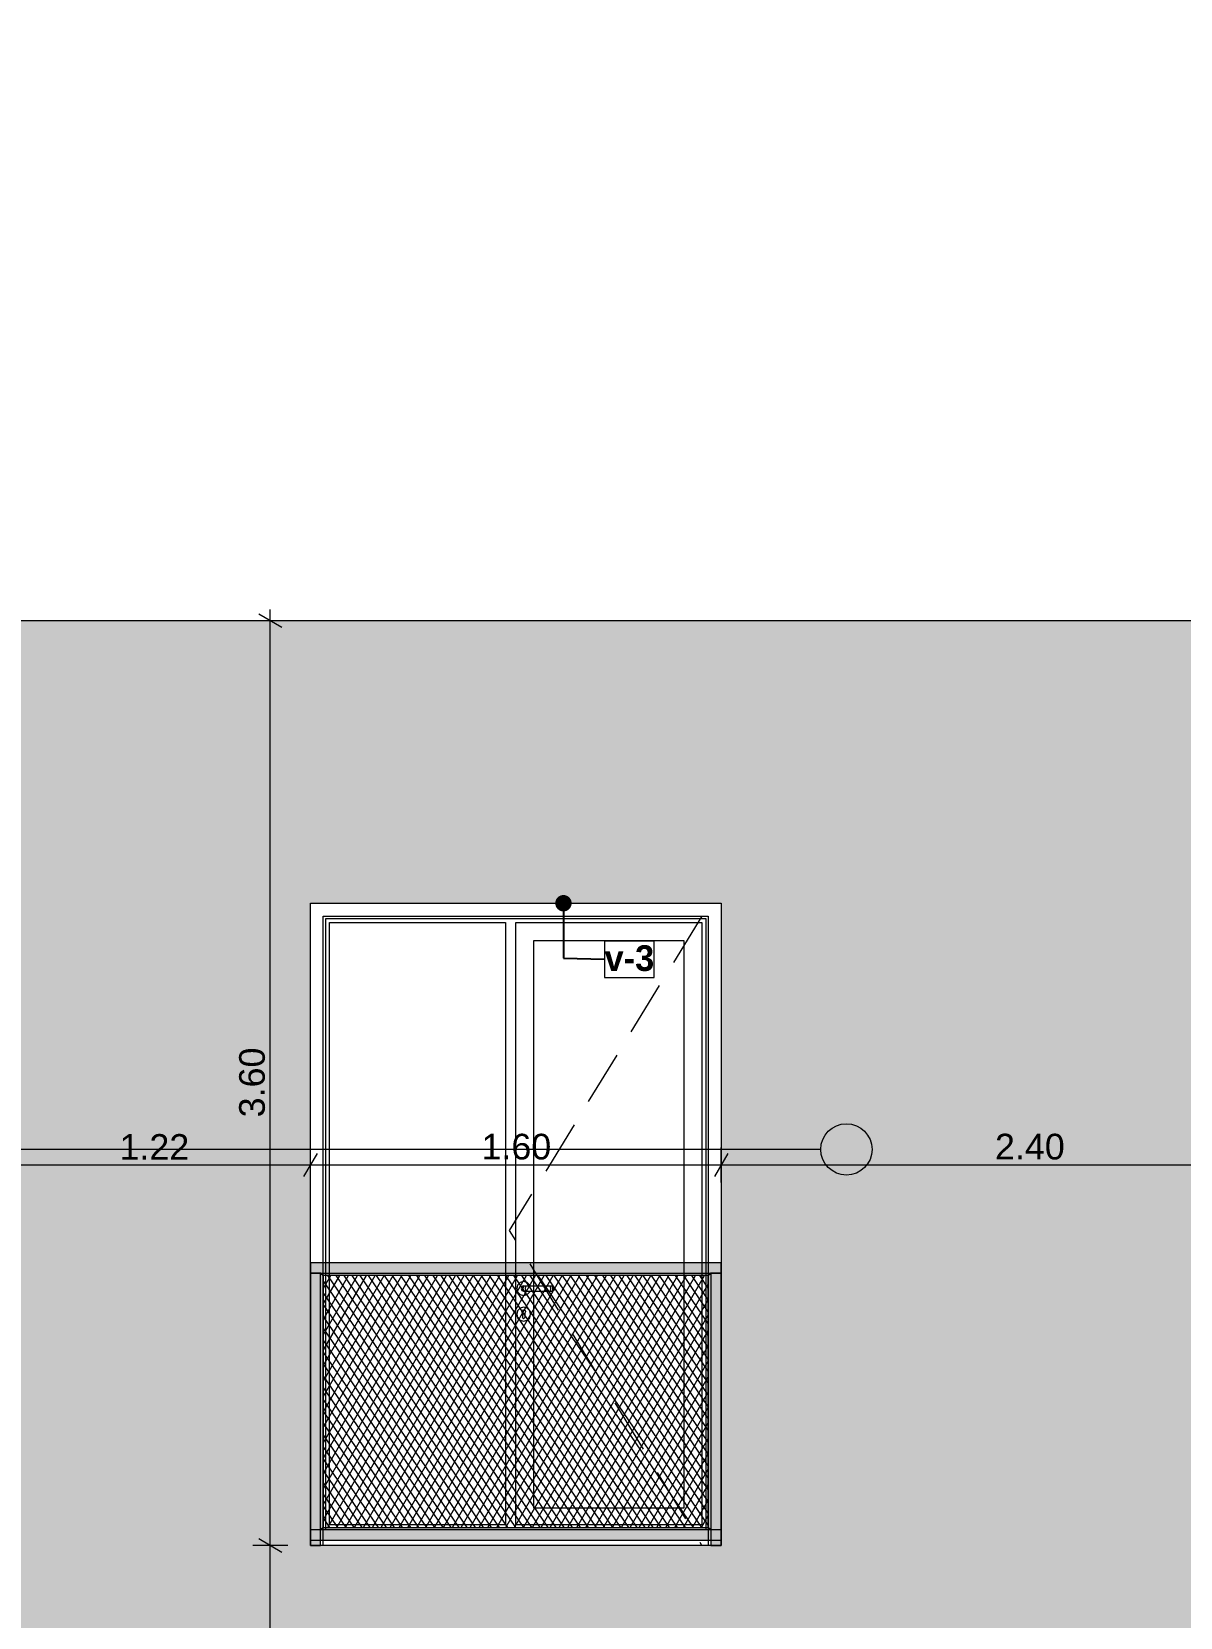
# Model space of a CAD drawing. Header units: millimetres. Extents: x 475206255 to 476720147, y 4620882299 to 4621447368.
# Drawn here: x 475365580 to 475370054, y 4621139865 to 4621146038 of the extents above; entities that cross this region are included whole.
import ezdxf

# ---------------------------------------------------------------- set-up
doc = ezdxf.new("R2010")
doc.units = ezdxf.units.MM
doc.header["$MEASUREMENT"] = 0
doc.set_wipeout_variables(frame=1)
doc.linetypes.add('Hidden Line', pattern=[317.5, 211.666667, -105.833333])
for name, color, linetype, lineweight in [('2D Drafting - General_Pen_No__30_Pen_No__9_Pen_No__9_Pen_No__253', 252, 'Continuous', 0), ('2D Drafting - General_Pen_No__30_Pen_No__9_Pen_No__9_Pen_No__7', 7, 'Continuous', 0), ('2D Drafting - General_Pen_No__7_Pen_No__7', 7, 'Continuous', 0), ('Dimensioning - General_Pen_No__142', 142, 'Continuous', 0), ('New_2D Drafting - General_Pen_No__30_Pen_No__9_Pen_No__9_Pen_No__255', 255, 'Continuous', 0), ('New_2D Drafting - General_Pen_No__30_Pen_No__9_Pen_No__9_Pen_No__7', 7, 'Continuous', 0), ('New_2D Drafting - General_Pen_No__4', 7, 'Continuous', 0), ('New_2D Drafting - General_Pen_No__7', 7, 'Continuous', 0), ('New_Annotation - Label_Pen_No__1', 1, 'Continuous', 0), ('New_Structural - Bearing_Pen_No__250', 7, 'Continuous', 0), ('zoma_Pen_No__142', 142, 'Continuous', 0), ('zoma_Pen_No__5_Pen_No__142', 142, 'Continuous', 0)]:
    doc.layers.add(name, color=color, linetype=linetype, lineweight=lineweight)
for name, color, linetype in [('Dimensioning - General', 7, 'Continuous'), ('zoma', 7, 'Continuous'), ('zoma_Pen_No__5', 7, 'Continuous')]:
    doc.layers.add(name, color=color, linetype=linetype)
doc.styles.add('GENERATED_STYLE_2', font='arial.ttf')
doc.styles.add('GENERATED_STYLE_5', font='')
doc.styles.get('GENERATED_STYLE_5').set_extended_font_data('Avaza', bold=True)
doc.dimstyles.new('GENERATED_STYLE__1', dxfattribs={"dimtxt": 100, "dimasz": 68.640772, "dimexe": 0.18, "dimexo": 0.0625, "dimgap": 0, "dimtad": 1, "dimlfac": 0.001, "dimzin": 0, "dimdsep": 46, "dimtxsty": 'GENERATED_STYLE_2', "dimblk": 'ARROWHEAD_2', "dimblk1": 'ARROWHEAD_2', "dimblk2": 'ARROWHEAD_2', "dimcen": 0.09, "dimse1": 1, "dimse2": 1, "dimclrd": 142, "dimclre": 142, "dimclrt": 142, "dimadec": 0, "dimazin": 0, "dimtfac": 1, "dimtdec": 4, "dimtmove": 0, "dimatfit": 3, "dimfxl": 1, "dimtolj": 1, "dimtzin": 0, "dimarcsym": 0})
doc.dimstyles.new('GENERATED_STYLE__18', dxfattribs={"dimtxt": 100, "dimasz": 68.640772, "dimexe": 0.18, "dimexo": 0.0625, "dimgap": 0, "dimtad": 1, "dimtih": 1, "dimtoh": 1, "dimlfac": 0.001, "dimzin": 0, "dimdsep": 46, "dimtxsty": 'GENERATED_STYLE_2', "dimblk": 'ARROWHEAD_2', "dimblk1": 'ARROWHEAD_2', "dimblk2": 'ARROWHEAD_2', "dimcen": 0.09, "dimse1": 1, "dimse2": 1, "dimclrd": 142, "dimclre": 142, "dimclrt": 142, "dimadec": 0, "dimazin": 0, "dimtfac": 1, "dimtdec": 4, "dimtmove": 0, "dimatfit": 3, "dimfxl": 1, "dimtolj": 1, "dimtzin": 0, "dimarcsym": 0})
doc.dimstyles.new('GENERATED_STYLE__3', dxfattribs={"dimtxt": 200, "dimasz": 64.421331, "dimexe": 0.18, "dimexo": 3, "dimgap": 0, "dimtad": 1, "dimtih": 1, "dimtoh": 1, "dimlfac": 0.001, "dimzin": 0, "dimdsep": 46, "dimtxsty": 'GENERATED_STYLE_2', "dimblk": 'ARROWHEAD_2', "dimblk1": 'ARROWHEAD_2', "dimblk2": 'ARROWHEAD_2', "dimcen": 0.09, "dimclrd": 142, "dimclre": 142, "dimclrt": 142, "dimadec": 0, "dimazin": 0, "dimtfac": 1, "dimtdec": 4, "dimtmove": 0, "dimatfit": 3, "dimfxl": 1, "dimtolj": 1, "dimtzin": 0, "dimarcsym": 0})
doc.dimstyles.new('GENERATED_STYLE__33', dxfattribs={"dimtxt": 0.18, "dimasz": 127.68, "dimexe": 0.18, "dimexo": 0.0625, "dimgap": 0, "dimtad": 0, "dimtih": 1, "dimtoh": 1, "dimdec": 4, "dimzin": 0, "dimdsep": 46, "dimcen": 0.09, "dimadec": 0, "dimazin": 0, "dimtfac": 1, "dimtdec": 4, "dimtmove": 0, "dimatfit": 3, "dimldrblk": 'ARROWHEAD_11', "dimfxl": 1, "dimtolj": 1, "dimtzin": 0, "dimarcsym": 0})

# ---------------------------------------------------------------- blocks, each defined once
blk = doc.blocks.new('*D462', base_point=(475826095.8, 4621095193.2))
at = {"layer": 'Dimensioning - General_Pen_No__142', "color": 142, "linetype": 'Continuous', "lineweight": 0, "transparency": 16777216}
for p, q in [((475366464.3, 4621140171.1), (475366554.6, 4621140118.9)), ((475366577.1, 4621140145), (475366441.7, 4621140145)), ((475366509.4, 4621136945), (475366509.4, 4621140145)), ((475366464.3, 4621136971.1), (475366554.6, 4621136918.9)), ((475366577.1, 4621136945), (475366441.7, 4621136945))]:
    blk.add_line(p, q, dxfattribs=at)
at = {"layer": 'Dimensioning - General_Pen_No__142', "color": 142, "lineweight": 0, "transparency": 16777216, "insert": (475366489.4, 4621138411.5), "char_height": 100, "attachment_point": 7, "rotation": 90, "style": 'GENERATED_STYLE_2'}
blk.add_mtext('\\A1;{\\pql;\\fArial|b0|i0|c204|p0;\\W1.000000;3.20}', dxfattribs=at)
blk = doc.blocks.new('ARROWHEAD_2')
at = {"color": 0, "linetype": 'Continuous', "lineweight": 0}
for p, q in [((0, 0), (-1, 0)), ((-0.378, -0.655), (0.378, 0.655))]:
    blk.add_line(p, q, dxfattribs=at)
blk = doc.blocks.new('*D463', base_point=(475826095.8, 4621095193.2))
at = {"layer": 'Dimensioning - General_Pen_No__142', "color": 142, "linetype": 'Continuous', "lineweight": 0, "transparency": 16777216}
for p, q in [((475366577.1, 4621143744.5), (475366441.7, 4621143744.5)), ((475366554.6, 4621143718.5), (475366464.3, 4621143770.6)), ((475366509.4, 4621143744.5), (475366509.4, 4621143788.7)), ((475366509.4, 4621140145), (475366509.4, 4621143744.5)), ((475366464.3, 4621140171.1), (475366554.6, 4621140118.9)), ((475366577.1, 4621140145), (475366441.7, 4621140145))]:
    blk.add_line(p, q, dxfattribs=at)
at = {"layer": 'Dimensioning - General_Pen_No__142', "color": 142, "lineweight": 0, "transparency": 16777216, "insert": (475366489.4, 4621141811.3), "char_height": 100, "attachment_point": 7, "rotation": 90, "style": 'GENERATED_STYLE_2'}
blk.add_mtext('\\A1;{\\pql;\\fArial|b0|i0|c204|p0;\\W1.000000;3.60}', dxfattribs=at)
blk = doc.blocks.new('*D551', base_point=(475826095.8, 4621095193.2))
at = {"layer": 'Dimensioning - General_Pen_No__142', "color": 142, "linetype": 'Continuous', "lineweight": 0, "transparency": 16777216}
for p, q in [((475424795.3, 4621141471), (475424885.6, 4621141418.9)), ((475424908.2, 4621141444.9), (475424772.7, 4621141444.9)), ((475424840.5, 4621138945), (475424840.5, 4621141444.9)), ((475424908.2, 4621138945), (475424772.7, 4621138945)), ((475424795.3, 4621138971.1), (475424885.6, 4621138918.9))]:
    blk.add_line(p, q, dxfattribs=at)
at = {"layer": 'Dimensioning - General_Pen_No__142', "color": 142, "lineweight": 0, "transparency": 16777216, "insert": (475424820.5, 4621140061.5), "char_height": 100, "attachment_point": 7, "rotation": 90, "style": 'GENERATED_STYLE_2'}
blk.add_mtext('\\A1;{\\pql;\\fArial|b0|i0|c204|p0;\\W1.000000;2.50}', dxfattribs=at)
blk = doc.blocks.new('*D552', base_point=(475826095.8, 4621095193.2))
at = {"layer": 'Dimensioning - General_Pen_No__142', "color": 142, "linetype": 'Continuous', "lineweight": 0, "transparency": 16777216}
for p, q in [((475424908.2, 4621142145), (475424772.7, 4621142145)), ((475424795.3, 4621142171.1), (475424885.6, 4621142118.9)), ((475424840.5, 4621141444.9), (475424840.5, 4621142145)), ((475424795.3, 4621141471), (475424885.6, 4621141418.9)), ((475424908.2, 4621141444.9), (475424772.7, 4621141444.9))]:
    blk.add_line(p, q, dxfattribs=at)
at = {"layer": 'Dimensioning - General_Pen_No__142', "color": 142, "lineweight": 0, "transparency": 16777216, "insert": (475424820.5, 4621141661.5), "char_height": 100, "attachment_point": 7, "rotation": 90, "style": 'GENERATED_STYLE_2'}
blk.add_mtext('\\A1;{\\pql;\\fArial|b0|i0|c204|p0;\\W1.000000;0.70}', dxfattribs=at)
blk = doc.blocks.new('*D553', base_point=(475826095.8, 4621095193.2))
at = {"layer": 'Dimensioning - General_Pen_No__142', "color": 142, "linetype": 'Continuous', "lineweight": 0, "transparency": 16777216}
for p, q in [((475424795.3, 4621144671), (475424885.6, 4621144618.9)), ((475424908.2, 4621144644.9), (475424772.7, 4621144644.9)), ((475424840.5, 4621142145), (475424840.5, 4621144644.9)), ((475424908.2, 4621142145), (475424772.7, 4621142145)), ((475424795.3, 4621142171.1), (475424885.6, 4621142118.9))]:
    blk.add_line(p, q, dxfattribs=at)
at = {"layer": 'Dimensioning - General_Pen_No__142', "color": 142, "lineweight": 0, "transparency": 16777216, "insert": (475424820.5, 4621143261.5), "char_height": 100, "attachment_point": 7, "rotation": 90, "style": 'GENERATED_STYLE_2'}
blk.add_mtext('\\A1;{\\pql;\\fArial|b0|i0|c204|p0;\\W1.000000;2.50}', dxfattribs=at)
blk = doc.blocks.new('*D554', base_point=(475826095.8, 4621095193.2))
at = {"layer": 'Dimensioning - General_Pen_No__142', "color": 142, "linetype": 'Continuous', "lineweight": 0, "transparency": 16777216}
for p, q in [((475424840.5, 4621145744.5), (475424840.5, 4621145788.7)), ((475424908.2, 4621145744.5), (475424772.7, 4621145744.5)), ((475424885.6, 4621145718.5), (475424795.3, 4621145770.6)), ((475424840.5, 4621144644.9), (475424840.5, 4621145744.5)), ((475424795.3, 4621144671), (475424885.6, 4621144618.9)), ((475424908.2, 4621144644.9), (475424772.7, 4621144644.9))]:
    blk.add_line(p, q, dxfattribs=at)
at = {"layer": 'Dimensioning - General_Pen_No__142', "color": 142, "lineweight": 0, "transparency": 16777216, "insert": (475424820.5, 4621145061.3), "char_height": 100, "attachment_point": 7, "rotation": 90, "style": 'GENERATED_STYLE_2'}
blk.add_mtext('\\A1;{\\pql;\\fArial|b0|i0|c204|p0;\\W1.000000;1.10}', dxfattribs=at)
blk = doc.blocks.new('*D788', base_point=(475826095.8, 4621095193.2))
at = {"layer": 'Dimensioning - General_Pen_No__142', "color": 142, "linetype": 'Continuous', "lineweight": 0, "transparency": 16777216}
for p, q in [((475365471.5, 4621141671.2), (475365419.3, 4621141580.9)), ((475365445.4, 4621141558.3), (475365445.4, 4621141693.8)), ((475366691.4, 4621141671.2), (475366639.3, 4621141580.9)), ((475366665.4, 4621141558.3), (475366665.4, 4621141693.8)), ((475365401.2, 4621141626), (475365445.4, 4621141626)), ((475365445.4, 4621141626), (475366665.4, 4621141626))]:
    blk.add_line(p, q, dxfattribs=at)
at = {"layer": 'Dimensioning - General_Pen_No__142', "color": 142, "lineweight": 0, "transparency": 16777216, "insert": (475365921.9, 4621141646), "char_height": 100, "attachment_point": 7, "style": 'GENERATED_STYLE_2'}
blk.add_mtext('\\A1;{\\pql;\\fArial|b0|i0|c204|p0;\\W1.000000;1.22}', dxfattribs=at)
blk = doc.blocks.new('*D789', base_point=(475826095.8, 4621095193.2))
at = {"layer": 'Dimensioning - General_Pen_No__142', "color": 142, "linetype": 'Continuous', "lineweight": 0, "transparency": 16777216}
for p, q in [((475366691.4, 4621141671.2), (475366639.3, 4621141580.9)), ((475366665.4, 4621141558.3), (475366665.4, 4621141693.8)), ((475368291.4, 4621141671.2), (475368239.3, 4621141580.9)), ((475368265.4, 4621141558.3), (475368265.4, 4621141693.8)), ((475366665.4, 4621141626), (475368265.4, 4621141626))]:
    blk.add_line(p, q, dxfattribs=at)
at = {"layer": 'Dimensioning - General_Pen_No__142', "color": 142, "lineweight": 0, "transparency": 16777216, "insert": (475367331.9, 4621141646), "char_height": 100, "attachment_point": 7, "style": 'GENERATED_STYLE_2'}
blk.add_mtext('\\A1;{\\pql;\\fArial|b0|i0|c204|p0;\\W1.000000;1.60}', dxfattribs=at)
blk = doc.blocks.new('*D790', base_point=(475826095.8, 4621095193.2))
at = {"layer": 'Dimensioning - General_Pen_No__142', "color": 142, "linetype": 'Continuous', "lineweight": 0, "transparency": 16777216}
for p, q in [((475368291.4, 4621141671.2), (475368239.3, 4621141580.9)), ((475368265.4, 4621141558.3), (475368265.4, 4621141693.8)), ((475370691.9, 4621141671.2), (475370639.7, 4621141580.9)), ((475370665.8, 4621141558.3), (475370665.8, 4621141693.8)), ((475368265.4, 4621141626), (475370665.8, 4621141626))]:
    blk.add_line(p, q, dxfattribs=at)
at = {"layer": 'Dimensioning - General_Pen_No__142', "color": 142, "lineweight": 0, "transparency": 16777216, "insert": (475369332.1, 4621141646), "char_height": 100, "attachment_point": 7, "style": 'GENERATED_STYLE_2'}
blk.add_mtext('\\A1;{\\pql;\\fArial|b0|i0|c204|p0;\\W1.000000;2.40}', dxfattribs=at)
blk = doc.blocks.new('*D1507', base_point=(475826095.8, 4621095193.2))
at = {"layer": 'zoma_Pen_No__142', "color": 142, "linetype": 'Continuous', "lineweight": 0, "transparency": 16777216}
for p, q in [((475365540.3, 4621126583.3), (475365491.3, 4621126498.5)), ((475365515.8, 4621126477.3), (475365515.8, 4621126604.5)), ((475365940.3, 4621126583.3), (475365891.3, 4621126498.5)), ((475365915.8, 4621126477.3), (475365915.8, 4621126604.5)), ((475365474.3, 4621126540.9), (475365515.8, 4621126540.9)), ((475365515.8, 4621126540.9), (475365915.8, 4621126540.9))]:
    blk.add_line(p, q, dxfattribs=at)
at = {"layer": 'zoma_Pen_No__142', "color": 142, "lineweight": 0, "transparency": 16777216, "insert": (475364957.5, 4621126580.9), "char_height": 200, "attachment_point": 7, "style": 'GENERATED_STYLE_2'}
blk.add_mtext('\\A1;{\\pql;\\fArial|b0|i0|c204|p0;\\W1.000000;0.40}', dxfattribs=at)
blk = doc.blocks.new('*D1508', base_point=(475826095.8, 4621095193.2))
at = {"layer": 'zoma_Pen_No__142', "color": 142, "linetype": 'Continuous', "lineweight": 0, "transparency": 16777216}
for p, q in [((475365940.3, 4621126583.3), (475365891.3, 4621126498.5)), ((475365915.8, 4621126477.3), (475365915.8, 4621126604.5)), ((475372440.3, 4621126583.3), (475372391.3, 4621126498.5)), ((475372415.8, 4621126477.3), (475372415.8, 4621126604.5)), ((475365915.8, 4621126540.9), (475372415.8, 4621126540.9))]:
    blk.add_line(p, q, dxfattribs=at)
at = {"layer": 'zoma_Pen_No__142', "color": 142, "lineweight": 0, "transparency": 16777216, "char_height": 200, "attachment_point": 7, "style": 'GENERATED_STYLE_2'}
for s, insert in [('\\A1;{\\pql;\\fArial|b0|i0|c204|p0;\\W1.000000;6.50}', (475368898.9, 4621126580.9)), ('\\A1;{\\pql;\\fArial|b0|i0|c204|p0;\\W1.000000;0.40}', (475371857.5, 4621126580.9))]:
    blk.add_mtext(s, dxfattribs=dict(at, insert=insert))
blk = doc.blocks.new('ARROWHEAD_11')
at = {"color": 0, "linetype": 'Continuous', "lineweight": 0}
blk.add_line((0, 0), (-1, 0), dxfattribs=at)
at = {"color": 0, "linetype": 'Continuous', "lineweight": 0, "const_width": 0.25, "flags": 128}
blk.add_lwpolyline([(-0.125, 0, 1), (0.125, 0, 1)], format="xyb", close=True, dxfattribs=at)
blk = doc.blocks.new('Line_17', base_point=(475368753.2, 4621141686.7))
at = {"layer": 'zoma_Pen_No__5_Pen_No__142', "linetype": 'Continuous', "lineweight": 0}
blk.add_hatch(color=142, dxfattribs=at).paths.add_polyline_path([(475368653.2, 4621141686.7), (475368660.8, 4621141648.4), (475368682.5, 4621141616), (475368714.9, 4621141594.3), (475368753.2, 4621141586.7), (475368791.5, 4621141594.3), (475368823.9, 4621141616), (475368845.6, 4621141648.4), (475368853.2, 4621141686.7), (475368845.6, 4621141725), (475368823.9, 4621141757.4), (475368791.5, 4621141779.1), (475368753.2, 4621141786.7), (475368714.9, 4621141779.1), (475368682.5, 4621141757.4), (475368660.8, 4621141725)])
at = {"layer": 'zoma_Pen_No__5_Pen_No__142', "color": 142, "linetype": 'Continuous', "lineweight": 0}
blk.add_line((475368653.2, 4621141686.7), (475355029.1, 4621141686.7), dxfattribs=at)
blk.add_circle((475368753.2, 4621141686.7), 100, dxfattribs=at)

msp = doc.modelspace()

# ---------------------------------------------------------------- hatches: boundary and pattern name
at = {"layer": '2D Drafting - General_Pen_No__30_Pen_No__9_Pen_No__9_Pen_No__253', "linetype": 'Continuous', "lineweight": 0}
h = msp.add_hatch(dxfattribs=at)
h.set_pattern_fill('BRICK___RUNNING_BOND', color=252, style=0, pattern_type=2)
h.set_pattern_definition([(0, (475410663.434, 4621133278.51), (0, 66.64), []), (90, (475410663.43, 4621133278.5), (-244.8, 0), [66.64, -66.64]), (90, (475410785.83, 4621133345.15), (-244.8, 0), [66.64, -66.64])])
h.paths.add_polyline_path([(475365445.389, 4621130444.943), (475372815.366, 4621130444.943), (475372815.366, 4621133044.943), (475375315.366, 4621133044.943), (475375315.366, 4621130444.943), (475375515.187, 4621130444.943), (475375515.187, 4621133044.924), (475379315.187, 4621133044.924), (475379315.187, 4621130444.943), (475382015.788, 4621130444.943), (475382015.788, 4621143344.955), (475385815.621, 4621143344.955), (475385815.621, 4621130444.943), (475386215.788, 4621130444.943), (475386215.788, 4621143744.536), (475365445.389, 4621143744.536)])
h.paths.add_polyline_path([(475368265.376, 4621136944.999), (475366665.371, 4621136944.999), (475366665.371, 4621139444.941), (475368265.374, 4621139444.941)], flags=0)
h.paths.add_polyline_path([(475366665.374, 4621133744.936), (475366665.374, 4621136244.935), (475368265.374, 4621136244.941), (475368265.383, 4621133744.936)], flags=0)
h.paths.add_polyline_path([(475366665.374, 4621140144.937), (475366665.374, 4621142644.941), (475368265.374, 4621142644.941), (475368265.376, 4621140144.937)], flags=0)
h.paths.add_polyline_path([(475368265.41, 4621130544.995), (475366665.399, 4621130544.995), (475366665.408, 4621133044.946), (475368265.408, 4621133044.941)], flags=0)
h.paths.add_polyline_path([(475370415.983, 4621133464.943), (475370415.983, 4621133684.943), (475374665.793, 4621133684.943), (475374665.793, 4621133744.932), (475374665.793, 4621133744.944), (475374665.793, 4621136244.955), (475374665.793, 4621136664.943), (475370415.983, 4621136664.943), (475370415.983, 4621136884.943), (475374665.793, 4621136884.943), (475374665.793, 4621139864.943), (475370415.983, 4621139864.943), (475370415.983, 4621140084.943), (475373265.336, 4621140084.943), (475373265.336, 4621142644.937), (475374165.336, 4621142644.937), (475374165.336, 4621140084.943), (475374665.793, 4621140084.943), (475374665.793, 4621143064.943), (475370415.983, 4621143064.943), (475370415.983, 4621143284.943), (475379315.788, 4621143284.943), (475379315.788, 4621143064.943), (475376165.791, 4621143064.943), (475376165.791, 4621140084.943), (475379315.788, 4621140084.943), (475379315.788, 4621139864.943), (475376165.791, 4621139864.943), (475376165.791, 4621136884.943), (475379315.788, 4621136884.943), (475379315.788, 4621136664.943), (475376165.791, 4621136664.943), (475376165.791, 4621136244.955), (475376165.791, 4621133744.944), (475376165.791, 4621133744.924), (475376165.791, 4621133684.943), (475379315.788, 4621133684.943), (475379315.788, 4621133464.943)], flags=0)
h.paths.add_polyline_path([(475370665.788, 4621136944.931), (475370665.788, 4621136944.943), (475370665.788, 4621139444.937), (475371565.788, 4621139444.937), (475372265.78, 4621139444.937), (475372265.78, 4621136944.931)], flags=0)
h.paths.add_polyline_path([(475370665.788, 4621133044.993), (475370665.788, 4621130544.993), (475372265.788, 4621130544.993), (475372265.788, 4621133044.993)], flags=0)
h.paths.add_polyline_path([(475370665.788, 4621136244.94), (475371565.788, 4621136244.94), (475372265.78, 4621136244.94), (475372265.78, 4621133744.929), (475370665.788, 4621133744.929), (475370665.788, 4621133744.943)], flags=0)
h.paths.add_polyline_path([(475370665.788, 4621140144.943), (475370665.788, 4621142644.939), (475372265.788, 4621142644.939), (475372265.788, 4621140144.943)], flags=0)
h.paths.add_polyline_path([(475373265.336, 4621136244.94), (475374165.336, 4621136244.94), (475374165.336, 4621133744.945), (475373265.336, 4621133744.945)], flags=0)
h.paths.add_polyline_path([(475373265.336, 4621136944.945), (475373265.336, 4621139444.94), (475374165.336, 4621139444.94), (475374165.336, 4621136944.945)], flags=0)
h.paths.add_polyline_path([(475378465.859, 4621136944.924), (475378465.859, 4621139444.918), (475376865.85, 4621139444.918), (475376865.85, 4621136944.924)], flags=0)
h.paths.add_polyline_path([(475376865.85, 4621142644.918), (475376865.85, 4621140144.923), (475378465.859, 4621140144.923), (475378465.859, 4621142644.918)], flags=0)
h.paths.add_polyline_path([(475378465.867, 4621133744.913), (475376865.859, 4621133744.913), (475376865.859, 4621136244.923), (475378465.867, 4621136244.923)], flags=0)
h.paths.add_polyline_path([(475379915.707, 4621137844.942), (475381515.707, 4621137844.942), (475381515.707, 4621139444.943), (475379915.707, 4621139444.943)], flags=0)
h.paths.add_polyline_path([(475379915.707, 4621136244.943), (475379915.707, 4621134644.942), (475381515.707, 4621134644.942), (475381515.707, 4621136244.943)], flags=0)
h.paths.add_polyline_path([(475379915.707, 4621131444.942), (475381515.707, 4621131444.942), (475381515.707, 4621133044.943), (475379915.707, 4621133044.943)], flags=0)
h.paths.add_polyline_path([(475379915.712, 4621142644.943), (475379915.712, 4621141044.943), (475381515.712, 4621141044.943), (475381515.712, 4621142644.943)], flags=0)
at = {"layer": 'New_2D Drafting - General_Pen_No__30_Pen_No__9_Pen_No__9_Pen_No__255', "linetype": 'Continuous', "lineweight": 0}
for points in [[(475366665.379, 4621141244.995), (475366665.379, 4621141204.995), (475368265.379, 4621141204.995), (475368265.379, 4621141244.995)], [(475366665.366, 4621140144.994), (475366705.372, 4621140144.994), (475366705.372, 4621141204.995), (475366665.366, 4621141204.995)], [(475366715.372, 4621140214.994), (475366705.372, 4621140204.994), (475366705.372, 4621141204.995), (475366715.372, 4621141194.995)], [(475366715.372, 4621141194.995), (475366705.372, 4621141204.995), (475368225.372, 4621141204.995), (475368215.372, 4621141194.995)], [(475368225.372, 4621140204.994), (475368215.372, 4621140214.994), (475368215.372, 4621141194.995), (475368225.372, 4621141204.995)], [(475368225.372, 4621140144.994), (475368265.379, 4621140144.994), (475368265.379, 4621141204.995), (475368225.372, 4621141204.995)], [(475366665.366, 4621140204.994), (475366665.366, 4621140164.994), (475368265.379, 4621140164.994), (475368265.379, 4621140204.994)], [(475366705.372, 4621140204.994), (475366715.372, 4621140214.994), (475368215.372, 4621140214.994), (475368225.372, 4621140204.994)]]:
    msp.add_hatch(color=255, dxfattribs=at).paths.add_polyline_path(points)
at = {"layer": 'New_2D Drafting - General_Pen_No__7', "linetype": 'Continuous', "lineweight": 0}
h = msp.add_hatch(dxfattribs=at)
h.set_pattern_fill('BATT_INSULATION', style=0, pattern_type=2)
h.set_pattern_definition([(60, (475826095.757, 4621095193.19), (-25.9807621, 15), []), (124.306619, (475826095.757, 4621095193.19), (23.8156986, 11.25), [])])
h.paths.add_polyline_path([(475368215.372, 4621141194.995), (475366715.372, 4621141194.995), (475366715.372, 4621140214.994), (475368215.372, 4621140214.994)])

# ---------------------------------------------------------------- linework, layer by layer
at = {"layer": '2D Drafting - General_Pen_No__30_Pen_No__9_Pen_No__9_Pen_No__7', "color": 7, "linetype": 'Continuous', "lineweight": 0, "flags": 128}
for points in [[(475365445.389, 4621130444.943), (475372815.366, 4621130444.943), (475372815.366, 4621133044.943), (475375315.366, 4621133044.943), (475375315.366, 4621130444.943), (475375515.187, 4621130444.943), (475375515.187, 4621133044.924), (475379315.187, 4621133044.924), (475379315.187, 4621130444.943), (475382015.788, 4621130444.943), (475382015.788, 4621143344.955), (475385815.621, 4621143344.955), (475385815.621, 4621130444.943), (475386215.788, 4621130444.943), (475386215.788, 4621143744.536), (475365445.389, 4621143744.536)], [(475366665.374, 4621140144.937), (475366665.374, 4621142644.941), (475368265.374, 4621142644.941), (475368265.376, 4621140144.937)]]:
    msp.add_lwpolyline(points, close=True, dxfattribs=at)
at = {"layer": '2D Drafting - General_Pen_No__7_Pen_No__7', "color": 7, "linetype": 'Continuous', "lineweight": 0, "flags": 128}
for points in [[(475368261.249, 4621140144.941), (475366665.365, 4621140144.946), (475366665.374, 4621142644.946), (475368265.374, 4621142644.941)], [(475368265.374, 4621142644.941), (475368265.365, 4621140144.941), (475368261.249, 4621140144.941)]]:
    msp.add_lwpolyline(points, dxfattribs=at)
for points in [[(475366715.374, 4621142594.945), (475368215.374, 4621142594.94), (475368215.365, 4621140144.941), (475366715.365, 4621140144.948)], [(475366725.374, 4621142584.945), (475368205.374, 4621142584.94), (475368205.365, 4621140204.942), (475366725.365, 4621140204.947)], [(475366740.374, 4621142569.945), (475367425.374, 4621142569.943), (475367425.366, 4621140224.945), (475366740.366, 4621140224.947)], [(475367465.37, 4621142569.942), (475368190.374, 4621142569.94), (475368190.366, 4621140224.942), (475367465.366, 4621140224.945)], [(475367535.373, 4621142499.942), (475368120.373, 4621142499.94), (475368120.366, 4621140289.943), (475367535.366, 4621140289.945)]]:
    msp.add_lwpolyline(points, close=True, dxfattribs=at)
at = {"layer": '2D Drafting - General_Pen_No__7_Pen_No__7', "color": 7, "linetype": 'Hidden Line', "lineweight": 0, "flags": 128}
msp.add_lwpolyline([(475368190.369, 4621142594.943), (475367440.374, 4621141370.817), (475368189.601, 4621140146.228)], dxfattribs=at)
at = {"layer": 'New_2D Drafting - General_Pen_No__30_Pen_No__9_Pen_No__9_Pen_No__7', "color": 7, "linetype": 'Continuous', "lineweight": 0, "flags": 128}
for points in [[(475366665.379, 4621141244.995), (475366665.379, 4621141204.995), (475368265.379, 4621141204.995), (475368265.379, 4621141244.995)], [(475366665.366, 4621140144.994), (475366705.372, 4621140144.994), (475366705.372, 4621141204.995), (475366665.366, 4621141204.995)], [(475366715.372, 4621140214.994), (475366705.372, 4621140204.994), (475366705.372, 4621141204.995), (475366715.372, 4621141194.995)], [(475366715.372, 4621141194.995), (475366705.372, 4621141204.995), (475368225.372, 4621141204.995), (475368215.372, 4621141194.995)], [(475368225.372, 4621140204.994), (475368215.372, 4621140214.994), (475368215.372, 4621141194.995), (475368225.372, 4621141204.995)], [(475368225.372, 4621140144.994), (475368265.379, 4621140144.994), (475368265.379, 4621141204.995), (475368225.372, 4621141204.995)], [(475366665.366, 4621140204.994), (475366665.366, 4621140164.994), (475368265.379, 4621140164.994), (475368265.379, 4621140204.994)], [(475366705.372, 4621140204.994), (475366715.372, 4621140214.994), (475368215.372, 4621140214.994), (475368225.372, 4621140204.994)]]:
    msp.add_lwpolyline(points, close=True, dxfattribs=at)
at = {"layer": 'New_2D Drafting - General_Pen_No__4', "color": 7, "linetype": 'Continuous', "lineweight": 0, "flags": 128}
msp.add_lwpolyline([(475368215.372, 4621141194.995), (475366715.372, 4621141194.995), (475366715.372, 4621140214.994), (475368215.372, 4621140214.994)], close=True, dxfattribs=at)
at = {"layer": 'New_Structural - Bearing_Pen_No__250', "color": 7, "linetype": 'Continuous', "lineweight": 0}
for p, q in [((475367472.876, 4621141158.444), (475367469.259, 4621141144.944)), ((475367482.759, 4621141168.326), (475367472.876, 4621141158.444)), ((475367496.259, 4621141171.943), (475367482.759, 4621141168.326)), ((475367489.188, 4621141152.015), (475367486.259, 4621141144.943)), ((475367490.74, 4621141152.015), (475367487.981, 4621141144.943)), ((475367496.259, 4621141154.943), (475367489.188, 4621141152.015)), ((475367495.555, 4621141152.014), (475367493.443, 4621141144.943)), ((475367509.759, 4621141168.326), (475367496.259, 4621141171.943)), ((475367496.259, 4621141154.943), (475367497.401, 4621141154.943)), ((475367497.401, 4621141154.943), (475367500.652, 4621141154.943)), ((475367500.652, 4621141154.943), (475367505.519, 4621141154.943)), ((475367502.76, 4621141152.014), (475367501.617, 4621141144.943)), ((475367505.519, 4621141154.943), (475367511.259, 4621141154.943)), ((475367519.642, 4621141158.443), (475367509.759, 4621141168.326)), ((475367511.259, 4621141154.943), (475367591.259, 4621141154.943)), ((475367520.58, 4621141154.943), (475367519.642, 4621141158.443)), ((475367591.259, 4621141154.943), (475367596.999, 4621141154.943)), ((475367596.999, 4621141154.943), (475367601.866, 4621141154.943)), ((475367599.758, 4621141152.014), (475367600.901, 4621141144.943)), ((475367601.866, 4621141154.943), (475367605.117, 4621141154.943)), ((475367605.117, 4621141154.943), (475367606.259, 4621141154.943)), ((475367606.259, 4621141154.943), (475367613.33, 4621141152.014)), ((475367606.964, 4621141152.014), (475367609.075, 4621141144.943)), ((475367611.778, 4621141152.014), (475367614.537, 4621141144.943)), ((475367613.33, 4621141152.014), (475367616.259, 4621141144.943)), ((475367469.259, 4621141144.944), (475367472.876, 4621141131.444)), ((475367472.876, 4621141131.444), (475367482.759, 4621141121.561)), ((475367482.759, 4621141121.561), (475367496.259, 4621141117.943)), ((475367486.259, 4621141144.943), (475367489.188, 4621141137.872)), ((475367487.981, 4621141144.943), (475367490.74, 4621141137.872)), ((475367489.188, 4621141137.872), (475367496.259, 4621141134.943)), ((475367493.443, 4621141144.943), (475367495.554, 4621141137.872)), ((475367496.259, 4621141134.943), (475367497.401, 4621141134.943)), ((475367496.259, 4621141117.943), (475367509.759, 4621141121.561)), ((475367497.401, 4621141134.943), (475367500.652, 4621141134.943)), ((475367500.652, 4621141134.943), (475367505.519, 4621141134.943)), ((475367501.617, 4621141144.943), (475367502.76, 4621141137.872)), ((475367505.519, 4621141134.943), (475367511.259, 4621141134.943)), ((475367509.759, 4621141121.561), (475367519.642, 4621141131.443)), ((475367511.259, 4621141134.943), (475367591.259, 4621141134.943)), ((475367519.642, 4621141131.443), (475367520.58, 4621141134.943)), ((475367591.259, 4621141134.943), (475367596.999, 4621141134.943)), ((475367596.999, 4621141134.943), (475367601.866, 4621141134.943)), ((475367600.901, 4621141144.943), (475367599.758, 4621141137.872)), ((475367601.866, 4621141134.943), (475367605.117, 4621141134.943)), ((475367605.117, 4621141134.943), (475367606.259, 4621141134.943)), ((475367613.33, 4621141137.872), (475367606.259, 4621141134.943)), ((475367609.075, 4621141144.943), (475367606.964, 4621141137.872)), ((475367614.537, 4621141144.943), (475367611.778, 4621141137.872)), ((475367616.259, 4621141144.943), (475367613.33, 4621141137.872)), ((475367472.876, 4621141058.444), (475367469.259, 4621141044.944)), ((475367469.259, 4621141044.944), (475367472.876, 4621141031.444)), ((475367482.759, 4621141068.326), (475367472.876, 4621141058.444)), ((475367472.876, 4621141031.444), (475367482.759, 4621141021.561)), ((475367496.259, 4621141071.943), (475367482.759, 4621141068.326)), ((475367489.538, 4621141056.583), (475367488.791, 4621141054.636)), ((475367491.259, 4621141049.343), (475367488.791, 4621141054.636)), ((475367489.538, 4621141056.583), (475367490.884, 4621141060.087)), ((475367490.884, 4621141060.087), (475367496.259, 4621141062.369)), ((475367491.259, 4621141047.83), (475367491.259, 4621141049.343)), ((475367491.259, 4621141047.83), (475367491.259, 4621141044.943)), ((475367491.259, 4621141044.943), (475367491.259, 4621141042.057)), ((475367491.259, 4621141042.057), (475367491.259, 4621141036.283)), ((475367491.259, 4621141036.283), (475367491.259, 4621141032.443)), ((475367492.723, 4621141028.908), (475367491.259, 4621141032.443)), ((475367496.259, 4621141027.443), (475367492.723, 4621141028.908)), ((475367509.759, 4621141068.326), (475367496.259, 4621141071.943)), ((475367496.259, 4621141062.369), (475367501.634, 4621141060.087)), ((475367499.794, 4621141028.908), (475367496.259, 4621141027.443)), ((475367501.259, 4621141032.443), (475367499.794, 4621141028.908)), ((475367503.727, 4621141054.636), (475367501.259, 4621141049.343)), ((475367501.259, 4621141049.343), (475367501.259, 4621141047.83)), ((475367501.259, 4621141047.83), (475367501.259, 4621141044.943)), ((475367501.259, 4621141044.943), (475367501.259, 4621141042.057)), ((475367501.259, 4621141042.057), (475367501.259, 4621141036.283)), ((475367501.259, 4621141036.283), (475367501.259, 4621141032.443)), ((475367502.979, 4621141056.583), (475367501.634, 4621141060.087)), ((475367502.979, 4621141056.583), (475367503.727, 4621141054.636)), ((475367519.641, 4621141058.443), (475367509.759, 4621141068.326)), ((475367509.759, 4621141021.561), (475367519.641, 4621141031.443)), ((475367523.259, 4621141044.943), (475367519.641, 4621141058.443)), ((475367519.641, 4621141031.443), (475367523.259, 4621141044.943)), ((475367482.759, 4621141021.561), (475367496.259, 4621141017.943)), ((475367496.259, 4621141017.943), (475367509.759, 4621141021.561))]:
    msp.add_line(p, q, dxfattribs=at)

# ---------------------------------------------------------------- block references
at = {"layer": 'zoma_Pen_No__5', "color": 142, "linetype": 'Continuous', "lineweight": 0}
msp.add_blockref('Line_17', (475368753.202, 4621141686.708), dxfattribs=at)

# ---------------------------------------------------------------- dimensions: what is measured, and where the dimension line sits
at = {"layer": 'Dimensioning - General', "color": 142, "linetype": 'Continuous', "lineweight": 0}
for base, p1, p2, picture, middle in [((475424840.477, 4621145744.536), (475364762.758, 4621144644.941), (475364988.123, 4621145744.536), '*D554', (475424770.477, 4621145190.736)), ((475424840.477, 4621144644.941), (475364762.763, 4621142144.994), (475364762.758, 4621144644.941), '*D553', (475424770.477, 4621143390.965)), ((475366509.41, 4621143744.536), (475368265.379, 4621140144.994), (475368490.739, 4621143744.536), '*D463', (475366439.41, 4621141940.763)), ((475424840.477, 4621142144.994), (475364762.758, 4621141444.941), (475364762.763, 4621142144.994), '*D552', (475424770.477, 4621141790.965)), ((475424840.477, 4621141444.941), (475364762.763, 4621138944.994), (475364762.758, 4621141444.941), '*D551', (475424770.477, 4621140190.965)), ((475366509.41, 4621140144.994), (475368265.379, 4621136944.994), (475368265.379, 4621140144.994), '*D462', (475366439.41, 4621138540.992))]:
    dim = msp.add_linear_dim(base=base, p1=p1, p2=p2, angle=90, dimstyle='GENERATED_STYLE__1', dxfattribs=at)
    dim.commit()
    dim.dimension.update_dxf_attribs({"geometry": picture, "text_midpoint": middle, "dimtype": 160, "text_rotation": 90})
for base, p1, p2, picture, middle in [((475366665.374, 4621141626.041), (475365445.389, 4621133274.358), (475366665.374, 4621132688.068), '*D788', (475366051.38, 4621141696.041)), ((475368265.374, 4621141626.041), (475366665.374, 4621132688.068), (475368265.374, 4621132688.073), '*D789', (475367461.372, 4621141696.041)), ((475370665.788, 4621141626.041), (475368265.374, 4621132688.073), (475370665.788, 4621132688.065), '*D790', (475369461.579, 4621141696.041))]:
    dim = msp.add_linear_dim(base=base, p1=p1, p2=p2, dimstyle='GENERATED_STYLE__18', dxfattribs=at)
    dim.commit()
    dim.dimension.update_dxf_attribs({"geometry": picture, "text_midpoint": middle, "dimtype": 160})
at = {"layer": 'zoma', "color": 142, "linetype": 'Continuous', "lineweight": 0}
for base, p1, p2, picture, middle in [((475365915.788, 4621126540.885), (475365515.788, 4621193643.485), (475365915.788, 4621193643.485), '*D1507', (475365216.367, 4621126680.885)), ((475372415.788, 4621126540.885), (475365915.788, 4621193643.485), (475372415.788, 4621193643.485), '*D1508', (475369157.784, 4621126680.885))]:
    dim = msp.add_linear_dim(base=base, p1=p1, p2=p2, dimstyle='GENERATED_STYLE__3', dxfattribs=at)
    dim.commit()
    dim.dimension.update_dxf_attribs({"geometry": picture, "text_midpoint": middle, "dimtype": 160})

# ---------------------------------------------------------------- next in the draw order: wipeouts: each hides what was drawn before it
at = {"color": 1, "linetype": 'Continuous', "lineweight": 0, "ltscale": 23227640768.39459}
msp.add_wipeout([(475367811.534, 4621142356.162), (475368004.475, 4621142356.162), (475368004.475, 4621142497.339), (475367811.534, 4621142497.339)], dxfattribs=at).dxf.layer = 'New_Annotation - Label_Pen_No__1'

# ---------------------------------------------------------------- next in the draw order: linework, layer by layer
at = {"layer": 'New_Annotation - Label_Pen_No__1', "color": 1, "linetype": 'Continuous', "lineweight": 0, "flags": 128}
msp.add_lwpolyline([(475367811.534, 4621142356.162), (475368004.475, 4621142356.162), (475368004.475, 4621142497.339), (475367811.534, 4621142497.339), (475367811.534, 4621142356.162)], close=True, dxfattribs=at)

# ---------------------------------------------------------------- next in the draw order: texts
at = {"layer": 'New_Annotation - Label_Pen_No__1', "color": 1, "linetype": 'Continuous', "lineweight": 0, "insert": (475367811.534, 4621142430.565), "char_height": 100, "attachment_point": 4, "style": 'GENERATED_STYLE_5'}
msp.add_mtext('\\A1;{\\pql;\\fAvaza|b1|i0|c0|p0;\\W1.000000;v-\\fAvaza|b1|i0|c0|p0;\\W1.000000;3}', dxfattribs=at)

# ---------------------------------------------------------------- next in the draw order: leaders
at = {"layer": 'New_Annotation - Label_Pen_No__1', "color": 1, "linetype": 'Continuous', "lineweight": 0, "annotation_type": 0, "has_hookline": 1, "hookline_direction": 0, "text_width": 200.386}
msp.add_leader([(475367651.249, 4621142644.943), (475367651.249, 4621142430.565), (475367811.534, 4621142426.751)], dimstyle='GENERATED_STYLE__33', dxfattribs=at)

doc.saveas('drawing.dxf')
